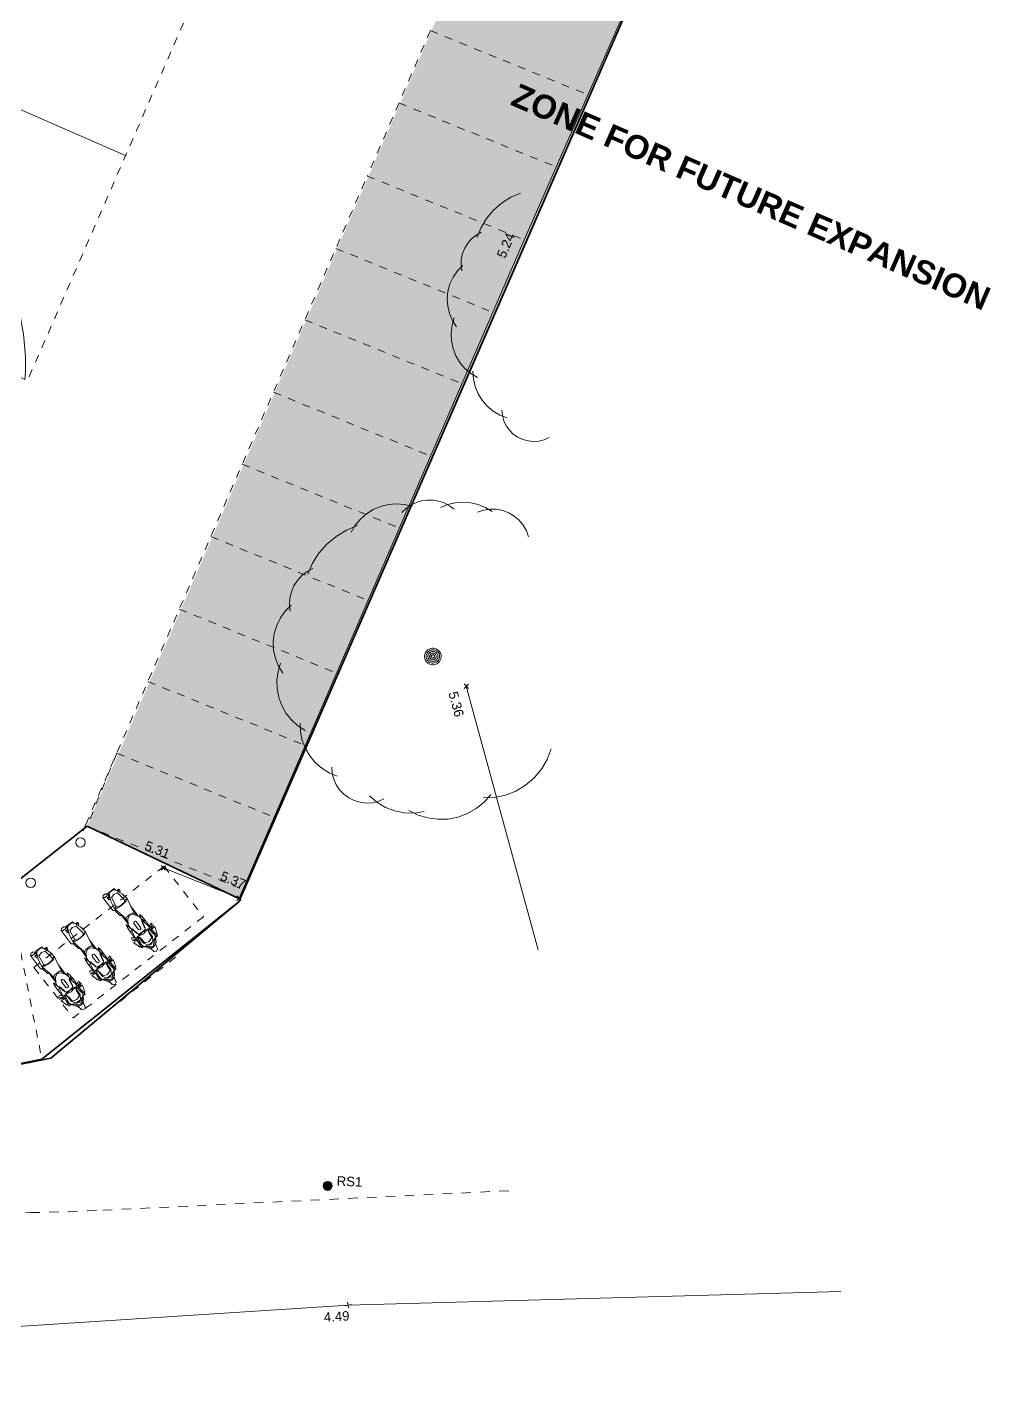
# Model space of a CAD drawing. Header units: millimetres. Extents: x -89663 to 74273, y -103666 to 18539.
# Drawn here: x 17083 to 47666, y -102602 to -59309 of the extents above; entities that cross this region are included whole.
import ezdxf

# ---------------------------------------------------------------- set-up
doc = ezdxf.new("R2010")
doc.units = ezdxf.units.MM
doc.header["$MEASUREMENT"] = 0
doc.linetypes.add('2-0_5', pattern=[500, 250, -250])
doc.linetypes.add('Dashed', pattern=[564.444447, 282.222223, -282.222223])
for name, color, linetype in [('A-20-M_Hard_Landscape', 7, 'Continuous'), ('A-95-MC_Marker_Section_P2.Marker', 7, 'Continuous'), ('New_A-20-M_Hard_Landscape', 7, 'Continuous'), ('New_A-40-M_Soft_Landscaping_P2', 7, 'Continuous')]:
    doc.layers.add(name, color=color, linetype=linetype)
for name, color, linetype, lineweight in [('A-20-M_Hard_Landscape-Phase 2_Pen_No__141', 255, 'Continuous', 0), ('A-20-M_Hard_Landscape_Pen_No__1', 7, 'Continuous', 13), ('A-95-MC_Marker_Section_P2.Marker_Pen_No__1', 7, 'Continuous', 13), ('A-95-MC_Marker_Section_P2.Marker_Pen_No__6', 7, 'Continuous', 35), ('G-10-P_Topo_Fence_Pen_No__2', 8, 'Continuous', 15), ('G-10-P_Topo_Misc_Pen_No__1', 7, 'Continuous', 13), ('G-10-P_Topo_Paving_Pen_No__191', 7, 'Continuous', 5), ('G-10-P_Topo_Road_Pen_No__193', 7, 'Continuous', 18), ('G-10-P_Topo_Street Furniture_Pen_No__7', 7, 'Continuous', 35), ('New_A-40-M_Soft_Landscaping_P2_Pen_No__150', 7, 'Continuous', 0), ('New_A-95-P_Text_1_50_GA_Pen_No__1', 7, 'Continuous', 13)]:
    doc.layers.add(name, color=color, linetype=linetype, lineweight=lineweight)
for name, color, linetype, lineweight, true_color in [('A-20-M_Hard_Landscape-Phase 2_Pen_No__148', 7, 'Continuous', 0, 0x444444), ('A-95-MC_Marker_Section_P2.Marker_Pen_No__25', 7, 'Continuous', 50, 0x2a2a2a), ('G-10-P_Topo_Building_Pen_No__147', 7, 'Continuous', 0, 0x606060), ('G-10-P_Topo_Road_Pen_No__148', 7, 'Continuous', 0, 0x444444), ('G-10-P_Topo_Street Furniture_Pen_No__147', 7, 'Continuous', 0, 0x606060), ('New_A-20-M_Hard_Landscape-Phase 2_Pen_No__148', 7, 'Continuous', 0, 0x444444), ('New_A-20-M_Hard_Landscape-Phase 2_Pen_No__64', 7, 'Continuous', 20, 0x606060), ('New_A-20-M_Hard_Landscape_Pen_No__53', 7, 'Continuous', 35, 0x444444)]:
    doc.layers.add(name, color=color, linetype=linetype, lineweight=lineweight, true_color=true_color)
doc.styles.add('GENERATED_STYLE_2', font='')
doc.styles.add('GENERATED_STYLE_3', font='')
doc.styles.add('GENERATED_STYLE_4', font='')
doc.styles.get('GENERATED_STYLE_2').set_extended_font_data('Swis721 BT', bold=True)
doc.styles.get('GENERATED_STYLE_3').set_extended_font_data('Arial')
doc.styles.get('GENERATED_STYLE_4').set_extended_font_data('Swis721 BT')
doc.linetypes.add('ISFENCE', pattern='A,0,[1,EC-MA-00-GF-DR-A-00363 Phase 2 Lecture Theatre Ground floor GA-S2-P171.Shx,S=0.009524,R=0,X=0,Y=0],-1.2,0', length=1.2)

# ---------------------------------------------------------------- blocks, each defined once
blk = doc.blocks.new('Mesh_1_1', base_point=(-63082, -84193))
at = {"layer": 'New_A-20-M_Hard_Landscape_Pen_No__53', "linetype": 'Continuous', "flags": 128}
blk.add_lwpolyline([(40819, -47946), (23797, -87080), (17545, -92076, -0.012215), (1021, -95113, -0.028337)], format="xyb", dxfattribs=at)
blk = doc.blocks.new('Mesh_22_1', base_point=(11695, -87659))
at = {"layer": 'New_A-20-M_Hard_Landscape_Pen_No__53', "linetype": 'Continuous', "flags": 128}
blk.add_lwpolyline([(11695, -87659), (12746, -93056), (17833, -92045), (23797, -87080), (23835, -86993), (18981, -84676), (16484, -86648)], close=True, dxfattribs=at)
blk = doc.blocks.new('Kawasaki_ZX12')
at = {"layer": 'New_A-20-M_Hard_Landscape-Phase 2_Pen_No__64', "linetype": 'Continuous'}
for p, q in [((-291, 1201), (-337, 1160)), ((-337, 1160), (-337, 632)), ((-337, 1160), (-291, 1120)), ((-200, 1201), (-291, 1201)), ((-291, 1120), (-200, 1120)), ((-220, 881), (-255, 664)), ((-167, 1062), (-231, 1062)), ((-231, 1040), (-231, 1062)), ((-219, 974), (-231, 1040)), ((-231, 1040), (-167, 1040)), ((-231, 1040), (-167, 1040)), ((-135, 1077), (-220, 881)), ((-219, 974), (-180, 974)), ((-154, 1160), (-200, 1201)), ((-154, 1160), (-200, 1120)), ((-167, 1040), (-178, 978)), ((-125, 989), (-171, 670)), ((-167, 1040), (-167, 1062)), ((-154, 1160), (-154, 1035)), ((-93, 1141), (-135, 1077)), ((0, 1023), (-125, 989)), ((-119, 1102), (-119, 1163)), ((-119, 1163), (119, 1163)), ((-93, 1141), (-72, 1151)), ((72, 1151), (-72, 1151)), ((0, 1023), (125, 989)), ((93, 1141), (72, 1151)), ((93, 1141), (135, 1077)), ((119, 1102), (119, 1163)), ((125, 989), (171, 670)), ((135, 1077), (220, 881)), ((231, 1062), (167, 1062)), ((167, 1062), (167, 1040)), ((167, 1040), (231, 1040)), ((167, 1040), (178, 978)), ((167, 1040), (231, 1040)), ((180, 974), (219, 974)), ((219, 974), (231, 1040)), ((220, 881), (255, 664)), ((231, 1062), (231, 1040)), ((-337, 632), (-291, 591)), ((-291, 591), (-240, 591)), ((-264, 590), (-291, 591)), ((-282, 591), (-245, 375)), ((-245, 585), (-260, 590)), ((-245, 588), (-259, 589)), ((-255, 664), (-171, 670)), ((-156, 165), (-255, 664)), ((-255, 664), (-180, 617)), ((-245, 588), (-240, 589)), ((-245, 585), (-239, 587)), ((-180, 617), (0, 600)), ((-111, 620), (-171, 670)), ((0, 614), (-111, 620)), ((0, 614), (111, 620)), ((0, 600), (180, 617)), ((111, 620), (171, 670)), ((156, 165), (255, 664)), ((255, 664), (171, 670)), ((255, 664), (180, 617)), ((235, 788), (234, 829)), ((234, 821), (234, 829)), ((235, 791), (234, 821)), ((-272, 18), (-293, -60)), ((-266, 10), (-272, 18)), ((-223, -65), (-266, 10)), ((-231, -134), (-266, 10)), ((-245, 375), (-201, 332)), ((-116, 133), (-217, -20)), ((-202, 188), (-200, 391)), ((-202, 3), (-202, 188)), ((-199, 8), (-175, 101)), ((-194, 186), (-195, 364)), ((-195, 363), (-195, 319)), ((-195, 327), (-187, 319)), ((-194, 187), (-186, 186)), ((-194, 186), (-186, 138)), ((-175, 101), (-187, 324)), ((-186, 252), (-185, 291)), ((-186, 120), (-186, 252)), ((-175, 102), (-186, 120)), ((-182, 114), (-178, 90)), ((-181, 108), (-179, 108)), ((-175, 101), (-156, 165)), ((-156, 165), (-105, 201)), ((0, 193), (-116, 133)), ((-105, 201), (0, 209)), ((0, 209), (0, 193)), ((105, 201), (0, 209)), ((0, 193), (116, 133)), ((156, 165), (105, 201)), ((116, 133), (217, -20)), ((175, 101), (156, 165)), ((175, 101), (187, 324)), ((175, 102), (186, 120)), ((199, 8), (175, 101)), ((182, 114), (178, 90)), ((181, 108), (179, 108)), ((186, 252), (185, 291)), ((186, 120), (186, 252)), ((194, 187), (186, 186)), ((194, 186), (186, 138)), ((194, 186), (195, 364)), ((195, 363), (195, 319)), ((202, 188), (200, 391)), ((202, 3), (202, 188)), ((223, -65), (266, 10)), ((231, -134), (266, 10)), ((266, 10), (272, 18)), ((272, 18), (293, -60)), ((-400, -423), (-412, -447)), ((-400, -423), (-385, -412)), ((-385, -412), (-258, -490)), ((-300, -193), (-293, -60)), ((-298, -465), (-300, -193)), ((-300, -193), (-240, -264)), ((-278, -478), (-240, -264)), ((-246, -257), (-210, -186)), ((-240, -264), (-206, -190)), ((-234, -158), (-217, -20)), ((-206, -190), (-234, -158)), ((-234, -158), (-225, -158)), ((-225, -158), (-189, -197)), ((-213, -191), (-219, -176)), ((-155, -423), (-206, -190)), ((-189, -197), (-152, -375)), ((-155, -423), (-151, -421)), ((-108, -460), (-155, -423)), ((-152, -375), (-151, -421)), ((-34, -68), (-48, -102)), ((-48, -323), (-48, -102)), ((-48, -323), (-33, -357)), ((0, -53), (-34, -68)), ((-33, -357), (0, -371)), ((34, -68), (0, -53)), ((0, -371), (33, -357)), ((33, -357), (48, -323)), ((48, -102), (34, -68)), ((48, -323), (48, -102)), ((108, -460), (155, -423)), ((152, -375), (151, -421)), ((155, -423), (151, -421)), ((189, -197), (152, -375)), ((155, -423), (206, -190)), ((225, -158), (189, -197)), ((206, -190), (234, -158)), ((240, -264), (206, -190)), ((246, -257), (210, -186)), ((216, -179), (248, -255)), ((234, -158), (217, -20)), ((234, -158), (225, -158)), ((232, -141), (235, -141)), ((235, -146), (233, -146)), ((235, -146), (235, -141)), ((247, -146), (235, -146)), ((300, -193), (240, -264)), ((278, -478), (240, -264)), ((247, -146), (256, -245)), ((258, -490), (385, -412)), ((300, -193), (293, -60)), ((298, -465), (300, -193)), ((400, -423), (385, -412)), ((400, -423), (412, -447)), ((-424, -500), (-425, -505)), ((-425, -505), (-314, -569)), ((-292, -532), (-424, -500)), ((-285, -589), (-422, -572)), ((-349, -804), (-422, -572)), ((-412, -447), (-404, -452)), ((-404, -452), (-287, -523)), ((-313, -808), (-349, -804)), ((-316, -841), (-304, -776)), ((-316, -841), (-252, -841)), ((-316, -841), (-316, -864)), ((-316, -864), (-252, -864)), ((-282, -577), (-314, -569)), ((-285, -589), (-313, -808)), ((-304, -776), (-272, -776)), ((-279, -509), (-303, -551)), ((-238, -590), (-303, -551)), ((-297, -530), (-298, -517)), ((-297, -583), (-295, -574)), ((-297, -583), (-297, -574)), ((-286, -576), (-297, -583)), ((-296, -588), (-297, -583)), ((-297, -583), (-240, -610)), ((-273, -774), (-291, -632)), ((-282, -577), (-280, -578)), ((-274, -568), (-280, -578)), ((-231, -538), (-279, -509)), ((-273, -512), (-279, -509)), ((-274, -568), (-275, -569)), ((-273, -774), (-261, -772)), ((-273, -774), (-236, -867)), ((-261, -772), (-253, -728)), ((-261, -772), (-236, -867)), ((-258, -490), (-249, -507)), ((-257, -815), (-252, -841)), ((-253, -728), (-235, -563)), ((-252, -864), (-252, -841)), ((-249, -507), (-227, -521)), ((-235, -563), (-227, -521)), ((-227, -521), (-211, -501)), ((-211, -501), (-188, -500)), ((-178, -608), (-211, -501)), ((0, -539), (-188, -499)), ((-188, -500), (-188, -499)), ((-160, -613), (-188, -500)), ((0, -540), (-188, -500)), ((-178, -608), (-176, -781)), ((-92, -919), (-176, -781)), ((-141, -796), (-176, -781)), ((-108, -460), (-174, -502)), ((-160, -613), (-141, -796)), ((-155, -490), (-155, -506)), ((0, -843), (-141, -796)), ((0, -476), (-139, -510)), ((-117, -465), (-55, -465)), ((0, -471), (-108, -460)), ((0, -471), (108, -460)), ((0, -476), (139, -510)), ((0, -539), (188, -499)), ((0, -540), (188, -500)), ((0, -843), (141, -796)), ((55, -465), (117, -465)), ((92, -919), (176, -781)), ((108, -460), (174, -502)), ((141, -796), (160, -613)), ((176, -781), (141, -796)), ((158, -492), (158, -506)), ((160, -613), (188, -500)), ((176, -781), (178, -608)), ((178, -608), (211, -501)), ((188, -500), (188, -499)), ((211, -501), (188, -500)), ((227, -521), (211, -501)), ((249, -507), (227, -521)), ((235, -563), (227, -521)), ((231, -538), (279, -509)), ((253, -728), (235, -563)), ((261, -772), (236, -867)), ((273, -774), (236, -867)), ((238, -590), (303, -551)), ((240, -610), (297, -583)), ((258, -490), (249, -507)), ((257, -815), (252, -841)), ((252, -841), (316, -841)), ((252, -864), (252, -841)), ((252, -864), (316, -864)), ((261, -772), (253, -728)), ((273, -774), (261, -772)), ((272, -776), (304, -776)), ((273, -512), (279, -509)), ((273, -774), (291, -632)), ((274, -568), (275, -569)), ((274, -568), (280, -578)), ((279, -509), (303, -551)), ((282, -577), (280, -578)), ((282, -577), (314, -569)), ((285, -589), (422, -572)), ((285, -589), (313, -808)), ((286, -576), (297, -583)), ((287, -523), (404, -452)), ((292, -532), (424, -500)), ((297, -583), (295, -574)), ((296, -588), (297, -583)), ((297, -530), (298, -517)), ((297, -583), (297, -574)), ((316, -841), (304, -776)), ((313, -808), (349, -804)), ((425, -505), (314, -569)), ((316, -864), (316, -841)), ((349, -804), (422, -572)), ((412, -447), (404, -452)), ((424, -500), (425, -505)), ((425, -505), (425, -505)), ((-92, -919), (-236, -867)), ((-236, -867), (-132, -949)), ((-156, -993), (-236, -867)), ((-156, -993), (-72, -980)), ((-156, -993), (-27, -1062)), ((-72, -980), (-132, -949)), ((-110, -1017), (-108, -1054)), ((-108, -1054), (-42, -1054)), ((-102, -1054), (-102, -1079)), ((-99, -1054), (-67, -1195)), ((-92, -919), (92, -919)), ((0, -958), (-92, -919)), ((-80, -1181), (-80, -1139)), ((-69, -1188), (-80, -1181)), ((-22, -1033), (-72, -980)), ((-67, -1195), (0, -1233)), ((-27, -1062), (-22, -1033)), ((-27, -1062), (0, -1065)), ((0, -958), (92, -919)), ((0, -1065), (27, -1062)), ((0, -1233), (67, -1195)), ((22, -1033), (72, -980)), ((27, -1062), (22, -1033)), ((156, -993), (27, -1062)), ((42, -1054), (108, -1054)), ((99, -1054), (67, -1195)), ((69, -1188), (80, -1181)), ((72, -980), (132, -949)), ((156, -993), (72, -980)), ((80, -1139), (80, -1181)), ((92, -919), (236, -867)), ((102, -1054), (102, -1079)), ((110, -1017), (108, -1054)), ((236, -867), (132, -949)), ((156, -993), (236, -867))]:
    blk.add_line(p, q, dxfattribs=at)
blk = doc.blocks.new('Mesh_36_1', base_point=(8097, -71353))
at = {"layer": 'New_A-40-M_Soft_Landscaping_P2_Pen_No__150', "linetype": 'Continuous', "flags": 128}
blk.add_lwpolyline([(8097, -71353, -0.062192), (-5812, -77015), (-5629, -78359), (-3132, -77990), (6743, -76155), (10428, -73074), (12426, -68491), (17010, -70489, 0.282919), (13669, -64119), (11695, -63177)], format="xyb", close=True, dxfattribs=at)
blk = doc.blocks.new('Line_8_1', base_point=(12976, -60230))
at = {"layer": 'A-20-M_Hard_Landscape_Pen_No__1', "linetype": 'Continuous'}
for q in [(13305, -60101), (20219, -63388), (13105, -60559)]:
    blk.add_line((12976, -60230), q, dxfattribs=at)
blk = doc.blocks.new('Cutting Plane_2_1', base_point=(21934, -30056))
at = {"layer": 'A-95-MC_Marker_Section_P2.Marker_Pen_No__25', "linetype": 'Continuous'}
for points in [[(22034, -29826), (21834, -30285), (21476, -29856)], [(9558, -58439), (9758, -57980), (9199, -58010)]]:
    blk.add_hatch(color=256, dxfattribs=at).paths.add_polyline_path(points)
at = {"layer": 'A-95-MC_Marker_Section_P2.Marker_Pen_No__1', "linetype": 'Dashed'}
blk.add_line((21834, -30285), (9758, -57980), dxfattribs=at)
at = {"layer": 'A-95-MC_Marker_Section_P2.Marker_Pen_No__25', "linetype": 'Continuous'}
for p, q in [((21476, -29856), (22034, -29826)), ((21834, -30285), (21476, -29856)), ((22034, -29826), (21834, -30285)), ((9758, -57980), (9199, -58010)), ((9199, -58010), (9558, -58439)), ((9558, -58439), (9758, -57980))]:
    blk.add_line(p, q, dxfattribs=at)
at = {"layer": 'A-95-MC_Marker_Section_P2.Marker_Pen_No__6', "char_height": 275, "rotation": 66.4404, "style": 'GENERATED_STYLE_4'}
for insert, attachment_point in [((23671, -29564), 9), ((10479, -59817), 7)]:
    blk.add_mtext('\\A1;{\\fSwis721 BT|b0|i0|c0|p34;S-22}', dxfattribs=dict(at, insert=insert, attachment_point=attachment_point))

msp = doc.modelspace()

# ---------------------------------------------------------------- hatches: boundary and pattern name
at = {"layer": 'A-20-M_Hard_Landscape-Phase 2_Pen_No__141', "linetype": 'Continuous'}
msp.add_hatch(color=256, dxfattribs=at).paths.add_polyline_path([(23835.1, -86992.8), (40819.2, -47946.2), (35769, -45890.5), (18981.4, -84676.1)])

# ---------------------------------------------------------------- linework, layer by layer
at = {"layer": 'A-20-M_Hard_Landscape-Phase 2_Pen_No__148', "linetype": '2-0_5'}
msp.add_line((17142.4, -70403.5), (23620.8, -55546.6), dxfattribs=at)
at = {"layer": 'G-10-P_Topo_Building_Pen_No__147', "linetype": 'Continuous', "flags": 128}
for points in [[(31356.8, -65984.9), (31485.9, -65668.3), (31662.5, -65375.6), (31882.4, -65113.9), (32140.2, -64889.3), (32429.7, -64707.5), (32743.9, -64572.8)], [(30874.9, -67047.6), (30851.7, -66863.2), (30859.9, -66677.6), (30899.2, -66496), (30968.5, -66323.6), (31065.8, -66165.4), (31188.3, -66025.7), (31332.6, -65908.7), (31494.5, -65817.6)], [(30707.8, -68818.6), (30578.9, -68617.6), (30485.3, -68397.9), (30429.7, -68165.6), (30413.7, -67927.3), (30437.8, -67689.7), (30501.1, -67459.5), (30602.1, -67243), (30737.8, -67046.5), (30904.3, -66875.4)], [(31372.2, -70432.1), (31162, -70301.8), (30975.5, -70139.5), (30817.4, -69949.4), (30691.9, -69736.3), (30602.4, -69505.8), (30550.9, -69264), (30539, -69017), (30567, -68771.3), (30634, -68533.3)], [(32312, -71711), (32082.3, -71622.5), (31870, -71497.9), (31680.9, -71340.3), (31519.8, -71154.1), (31391.3, -70944.2), (31298.5, -70716.2), (31244.1, -70476.1), (31229.5, -70230.4)], [(33650.2, -72335.6), (33491.7, -72405.9), (33323.5, -72448.1), (33150.6, -72461), (32978, -72444.2), (32810.8, -72398.2), (32653.9, -72324.3), (32511.9, -72224.8), (32389, -72102.5), (32288.8, -71961), (32214.1, -71804.5), (32167.3, -71637.5), (32149.6, -71465.1)], [(27360.3, -75338.2), (27492.1, -75120.2), (27656.4, -74925.6), (27849.2, -74759.1), (28065.7, -74624.9), (28300.5, -74526.2), (28547.9, -74465.6), (28801.7, -74444.4), (29055.8, -74463.3), (29303.7, -74521.8)], [(28975.8, -74718.1), (29107.5, -74589.7), (29257.8, -74483.5), (29422.7, -74402.1), (29598.4, -74347.5), (29780.5, -74321.1), (29964.4, -74323.5), (30145.8, -74354.6), (30320, -74413.7), (30482.8, -74499.3), (30630.2, -74609.4)], [(30197.7, -74556.6), (30425.8, -74461.6), (30666, -74403.9), (30912.3, -74384.7), (31158.5, -74404.6), (31398.5, -74463.1), (31626.3, -74558.7), (31836.2, -74689)], [(31374.7, -74707), (31568.2, -74641.9), (31770, -74611), (31974.1, -74615.1), (32174.5, -74654.3), (32365.1, -74727.2), (32540.5, -74831.7), (32695.3, -74964.8), (32824.9, -75122.5), (32925.6, -75300), (32994.4, -75492.2)], [(25988, -76676.8), (26139.2, -76326.7), (26343, -76004.3), (26594.2, -75717.4), (26887, -75473), (27214, -75276.9), (27567.6, -75133.8)], [(25425.9, -77850.9), (25404.4, -77644.8), (25417.8, -77437.9), (25465.8, -77236.3), (25547.1, -77045.7), (25659.2, -76871.4), (25799.1, -76718.5), (25962.7, -76591.3), (26145.4, -76493.4)], [(25198.8, -79822.3), (25059.6, -79595.1), (24960.3, -79347.9), (24903.7, -79087.6), (24891.4, -78821.5), (24923.7, -78557), (24999.6, -78301.7), (25117.2, -78062.6), (25273.1, -77846.5), (25462.8, -77659.5)], [(25902.6, -81637.1), (25671.2, -81487), (25466.9, -81301.7), (25295, -81086), (25160, -80845.4), (25065.3, -80586.3), (25013.6, -80315.4), (25006, -80039.7), (25042.8, -79766.3), (25123.1, -79502.4)], [(26921.3, -83085.2), (26667.1, -82981.2), (26433.3, -82837.3), (26225.9, -82657.3), (26050.6, -82445.9), (25912.1, -82208.8), (25813.9, -81952.3), (25758.8, -81683.3), (25748.1, -81408.9)], [(33712.4, -82225.6), (33584.6, -82560.3), (33403.1, -82869.1), (33172.8, -83143.5), (32900.3, -83376), (32593, -83560.1), (32259.4, -83690.7), (31908.8, -83764.2), (31550.8, -83778.5)], [(28399.4, -83812.7), (28221, -83887.4), (28032.4, -83930.6), (27839.3, -83941), (27647.2, -83918.3), (27461.8, -83863.1), (27288.5, -83777.1), (27132.4, -83662.8), (26998.2, -83523.6), (26889.6, -83363.5), (26810, -83187.2), (26761.6, -82999.9), (26745.9, -82807.2)], [(29681.1, -84212.2), (29370.1, -84259.5), (29055.5, -84252.6), (28746.8, -84191.5), (28453.3, -84078.3), (28183.6, -83916.2), (27945.9, -83710)], [(31800, -83673.9), (31585.5, -83914.1), (31335, -84116.5), (31055, -84275.7), (30753, -84387.5), (30436.9, -84449.1), (30115, -84458.7), (29795.8, -84416.2), (29487.7, -84322.6), (29198.7, -84180.4)]]:
    msp.add_lwpolyline(points, dxfattribs=at)
for points in [[(30201.9, -79185.3), (30216, -79229.1), (30222.2, -79274.6), (30220.4, -79320.5), (30210.7, -79365.4), (30193.3, -79407.9), (30168.8, -79446.7), (30138, -79480.8), (30101.7, -79508.9), (30061.1, -79530.3), (30017.3, -79544.3), (29971.8, -79550.6), (29925.9, -79548.8), (29881, -79539.1), (29838.5, -79521.7), (29799.6, -79497.2), (29765.6, -79466.4), (29737.5, -79430.1), (29716.1, -79389.4), (29703.1, -79350.2), (29696.4, -79309.4), (29696.2, -79268), (29702.5, -79227.2), (29715.1, -79187.8), (29733.7, -79150.8), (29757.8, -79117.3), (29786.9, -79087.9), (29820.2, -79063.4), (29857, -79044.5), (29896.2, -79031.5), (29937, -79024.8), (29978.4, -79024.6), (30019.2, -79030.9), (30058.6, -79043.5), (30095.5, -79062), (30129.1, -79086.2), (30158.5, -79115.3), (30183, -79148.6)], [(30153.3, -79205.8), (30164.6, -79240.7), (30169.5, -79277.1), (30168.1, -79313.9), (30160.4, -79349.8), (30146.5, -79383.8), (30126.9, -79414.9), (30102.2, -79442.1), (30073.1, -79464.6), (30040.6, -79481.7), (30005.7, -79493), (29969.2, -79497.9), (29932.5, -79496.5), (29896.6, -79488.7), (29862.6, -79474.9), (29831.5, -79455.3), (29804.3, -79430.6), (29781.8, -79401.5), (29764.7, -79369), (29754.3, -79337.6), (29748.9, -79305), (29748.8, -79271.9), (29753.8, -79239.2), (29763.9, -79207.7), (29778.7, -79178.2), (29798, -79151.3), (29821.3, -79127.8), (29848, -79108.2), (29877.4, -79093), (29912.3, -79081.8), (29948.8, -79076.8), (29985.5, -79078.3), (30021.4, -79086), (30055.4, -79099.9), (30086.5, -79119.5), (30113.7, -79144.2), (30136.2, -79173.2)], [(30104.8, -79226.2), (30112.5, -79249.7), (30116.5, -79274.2), (30116.7, -79299), (30112.9, -79323.5), (30105.4, -79347.2), (30094.2, -79369.3), (30079.7, -79389.5), (30062.3, -79407.1), (30042.3, -79421.8), (30020.2, -79433.1), (29996.7, -79440.9), (29972.2, -79444.9), (29947.4, -79445.1), (29922.9, -79441.3), (29899.2, -79433.8), (29877.1, -79422.6), (29856.9, -79408.1), (29839.3, -79390.7), (29824.6, -79370.7), (29813.2, -79348.6), (29804.8, -79322.4), (29801.1, -79295.1), (29802.2, -79267.5), (29808, -79240.6), (29818.4, -79215.1), (29833.1, -79191.8), (29851.6, -79171.4), (29873.4, -79154.5), (29897.8, -79141.6), (29921.3, -79133.9), (29945.8, -79129.8), (29970.6, -79129.7), (29995.1, -79133.5), (30018.8, -79141), (30040.9, -79152.2), (30061.1, -79166.7), (30078.7, -79184.1), (30093.4, -79204.1)], [(30056.2, -79246.6), (30061.4, -79262.3), (30064, -79278.6), (30064.1, -79295.1), (30061.6, -79311.5), (30056.6, -79327.2), (30049.1, -79342), (30039.5, -79355.4), (30027.9, -79367.2), (30014.5, -79377), (29999.8, -79384.6), (29982.3, -79390.2), (29964.1, -79392.7), (29945.8, -79392), (29927.8, -79388.1), (29910.8, -79381.1), (29895.3, -79371.3), (29881.7, -79359), (29870.4, -79344.5), (29861.8, -79328.2), (29856.6, -79312.5), (29854, -79296.2), (29853.9, -79279.6), (29856.4, -79263.3), (29861.4, -79247.5), (29868.9, -79232.8), (29878.5, -79219.3), (29890.2, -79207.6), (29903.5, -79197.8), (29918.2, -79190.2), (29933.9, -79185), (29950.2, -79182.4), (29966.7, -79182.3), (29983.1, -79184.8), (29998.8, -79189.8), (30013.6, -79197.3), (30027, -79206.9), (30038.8, -79218.5), (30048.6, -79231.9)], [(30007.6, -79267), (30010.2, -79274.8), (30011.5, -79283), (30011.6, -79291.3), (30010.3, -79299.4), (30007.8, -79307.3), (30004.1, -79314.7), (29999.2, -79321.4), (29993.4, -79327.3), (29986.8, -79332.2), (29979.4, -79336), (29970.7, -79338.8), (29961.6, -79340), (29952.4, -79339.7), (29943.4, -79337.7), (29934.9, -79334.3), (29927.1, -79329.4), (29920.3, -79323.2), (29914.7, -79315.9), (29910.4, -79307.8), (29907.6, -79299.1), (29906.4, -79290), (29906.7, -79280.8), (29908.7, -79271.8), (29912.1, -79263.3), (29917, -79255.5), (29923.2, -79248.7), (29930.5, -79243.1), (29938.6, -79238.8), (29947.3, -79236), (29956.4, -79234.8), (29965.6, -79235.1), (29974.6, -79237.1), (29983.1, -79240.5), (29990.9, -79245.4), (29997.7, -79251.6), (30003.3, -79258.9)]]:
    msp.add_lwpolyline(points, close=True, dxfattribs=at)
at = {"layer": 'G-10-P_Topo_Fence_Pen_No__2', "linetype": 'ISFENCE'}
msp.add_line((31018.9, -80233.4), (33298, -88600.2), dxfattribs=at)
at = {"layer": 'G-10-P_Topo_Misc_Pen_No__1', "linetype": 'Continuous'}
for p, q in [((29957.1, -79288), (29957.1, -79288)), ((31091.6, -80164.7), (30946.2, -80302)), ((30950.3, -80160.7), (31087.5, -80306.1)), ((31018.9, -80233.4), (31018.9, -80233.4))]:
    msp.add_line(p, q, dxfattribs=at)
at = {"layer": 'G-10-P_Topo_Paving_Pen_No__191', "linetype": 'Continuous'}
for p, q in [((29878, -59416), (29778.5, -59645.3)), ((29679.1, -59874.7), (29579.6, -60104.1)), ((29480.2, -60333.4), (29380.8, -60562.8)), ((29281.3, -60792.1), (29181.9, -61021.5)), ((29082.4, -61251), (28983, -61480.3)), ((28883.5, -61709.7), (28784.2, -61939.1)), ((28684.7, -62168.4), (28585.3, -62397.8)), ((28485.8, -62627.2), (28386.4, -62856.5)), ((28286.9, -63085.9), (28187.4, -63315.2)), ((28079.5, -63564.3), (27988.6, -63774.1)), ((28088.1, -63544.7), (28079.5, -63564.3)), ((27889.2, -64003.4), (27880.6, -64023)), ((27801, -64206.6), (27701.6, -64435.8)), ((27701.6, -64435.8), (27701.6, -64435.8)), ((27602.1, -64665.2), (27502.6, -64894.5)), ((27502.6, -64894.5), (27502.6, -64894.5)), ((27403, -65123.9), (27303.5, -65353.3)), ((27303.5, -65353.3), (27303.6, -65353.3)), ((27204, -65582.5), (27104.4, -65811.9)), ((27005, -66041.2), (26905.5, -66270.6)), ((27104.4, -65811.9), (27104.5, -65811.9)), ((26805.9, -66499.9), (26706.4, -66729.2)), ((26905.5, -66270.6), (26905.5, -66270.6)), ((26606.9, -66958.6), (26507.3, -67187.9)), ((26706.4, -66729.2), (26706.5, -66729.2)), ((26407.9, -67417.3), (26308.4, -67646.7)), ((26507.3, -67187.9), (26507.4, -67187.9)), ((26208.8, -67875.9), (26109.3, -68105.3)), ((26308.4, -67646.7), (26308.4, -67646.7)), ((26009.8, -68334.6), (25910.2, -68564)), ((26109.3, -68105.3), (26109.4, -68105.3)), ((25810.8, -68793.3), (25711.3, -69022.6)), ((25910.2, -68564), (25910.3, -68564)), ((25611.7, -69252), (25512.2, -69481.3)), ((25711.3, -69022.6), (25711.3, -69022.6)), ((25512.2, -69481.3), (25512.3, -69481.3)), ((25412.7, -69710.7), (25313.2, -69940)), ((25313.2, -69940), (25313.3, -69940)), ((25213.7, -70169.3), (25114.2, -70398.7)), ((25114.2, -70398.7), (25114.2, -70398.7)), ((25014.7, -70628), (24915.1, -70857.4)), ((24915.1, -70857.4), (24915.1, -70857.4)), ((24815.6, -71086.7), (24716.1, -71316)), ((24716.1, -71316), (24716.2, -71316)), ((24616.5, -71545.4), (24517.1, -71774.7)), ((24517.1, -71774.7), (24517.1, -71774.7)), ((24417.6, -72004.1), (24318, -72233.4)), ((24318, -72233.4), (24318, -72233.4)), ((24218.5, -72462.7), (24119, -72692.1)), ((24119, -72692.1), (24119.1, -72692.1)), ((24019.4, -72921.4), (23920, -73150.8)), ((23920, -73150.8), (23920, -73150.8)), ((23820.5, -73380.1), (23720.9, -73609.4)), ((23621.4, -73838.8), (23521.9, -74068.1)), ((23720.9, -73609.4), (23720.9, -73609.4)), ((23422.3, -74297.5), (23322.9, -74526.8)), ((23521.9, -74068.1), (23522, -74068.1)), ((23223.4, -74756.1), (23123.8, -74985.5)), ((23322.9, -74526.8), (23322.9, -74526.8)), ((23024.3, -75214.8), (22924.8, -75444.2)), ((23123.8, -74985.5), (23123.8, -74985.5)), ((22825.3, -75673.5), (22725.8, -75902.8)), ((22924.8, -75444.2), (22924.9, -75444.2)), ((22626.3, -76132.2), (22526.8, -76361.5)), ((22725.8, -75902.8), (22725.8, -75902.8)), ((22427.2, -76590.9), (22327.7, -76820.2)), ((22526.8, -76361.5), (22526.8, -76361.5)), ((22228.2, -77049.5), (22128.6, -77278.9)), ((22327.7, -76820.2), (22327.8, -76820.2)), ((22128.6, -77278.9), (22128.7, -77278.9)), ((22029.2, -77508.2), (21929.7, -77737.6)), ((21929.7, -77737.6), (21929.7, -77737.6)), ((21830.1, -77966.9), (21730.6, -78196.2)), ((21730.6, -78196.2), (21730.7, -78196.2)), ((21631.1, -78425.6), (21531.5, -78654.9)), ((21531.5, -78654.9), (21531.6, -78654.9)), ((21432.1, -78884.3), (21332.6, -79113.6)), ((21332.6, -79113.6), (21332.6, -79113.6)), ((21233, -79342.9), (21133.5, -79572.3)), ((21133.5, -79572.3), (21133.6, -79572.3)), ((21034, -79801.6), (20934.4, -80031)), ((20934.4, -80031), (20934.5, -80031)), ((20835, -80260.2), (20735.5, -80489.6)), ((20735.5, -80489.6), (20735.5, -80489.6)), ((20636, -80719), (20536.4, -80948.3)), ((20536.4, -80948.3), (20536.5, -80948.3)), ((20436.9, -81177.7), (20337.4, -81406.9)), ((20237.9, -81636.3), (20138.4, -81865.6)), ((20337.4, -81406.9), (20337.5, -81406.9)), ((20038.9, -82095), (19939.3, -82324.4)), ((20138.4, -81865.6), (20138.4, -81865.6)), ((19839.8, -82553.6), (19740.3, -82783)), ((19939.3, -82324.4), (19939.3, -82324.4)), ((19640.7, -83012.3), (19541.3, -83241.7)), ((19740.3, -82783), (19740.4, -82783)), ((19441.8, -83471.1), (19342.2, -83700.3)), ((19541.3, -83241.7), (19541.3, -83241.7)), ((19242.7, -83929.7), (19143.2, -84159)), ((19342.2, -83700.3), (19342.2, -83700.3)), ((19043.6, -84388.4), (18944.2, -84617.8)), ((19143.2, -84159), (19143.3, -84159)), ((18944.2, -84617.8), (18853.2, -84827.3)), ((18606.7, -91412.1), (18800.2, -91253.8)), ((18219.7, -91728.6), (18413.2, -91570.3)), ((17070.9, -92203.2), (17090.3, -92199.2)), ((17090.3, -92199.2), (17109.8, -92195.2)), ((17109.8, -92195.2), (17129.3, -92191.3)), ((17129.3, -92191.3), (17148.8, -92187.4)), ((17148.8, -92187.4), (17168.2, -92183.4)), ((17168.2, -92183.4), (17187.7, -92179.5)), ((17187.7, -92179.5), (17207.1, -92175.5)), ((17207.1, -92175.5), (17226.5, -92171.5)), ((17226.5, -92171.5), (17246, -92167.6)), ((17246, -92167.6), (17265.5, -92163.7)), ((17265.5, -92163.7), (17284.9, -92159.7)), ((17284.9, -92159.7), (17304.4, -92155.7)), ((17304.4, -92155.7), (17323.9, -92151.7)), ((17323.9, -92151.7), (17343.3, -92147.8)), ((17343.3, -92147.8), (17362.7, -92143.8)), ((17362.7, -92143.8), (17382.2, -92139.8)), ((17382.2, -92139.8), (17401.6, -92135.9)), ((17401.6, -92135.9), (17421.1, -92131.9)), ((17421.1, -92131.9), (17440.5, -92127.9)), ((17440.5, -92127.9), (17460, -92123.9)), ((17460, -92123.9), (17479.5, -92120.1)), ((17479.5, -92120.1), (17498.8, -92116.1)), ((17498.8, -92116.1), (17518.3, -92112.1)), ((17518.3, -92112.1), (17537, -92108.2)), ((17832.7, -92045.2), (18026.2, -91886.9)), ((26072.5, -96554.3), (26372.2, -96539.9)), ((26372.2, -96539.9), (26372.3, -96539.9)), ((26671.9, -96525.6), (26971.5, -96511.2)), ((26971.5, -96511.2), (26971.6, -96511.2)), ((27271.2, -96496.9), (27570.9, -96482.5)), ((27570.9, -96482.5), (27570.9, -96482.5)), ((27870.5, -96468.1), (28170.2, -96453.7)), ((28170.2, -96453.7), (28170.2, -96453.7)), ((28469.8, -96439.4), (28769.4, -96425)), ((28769.4, -96425), (28769.5, -96425)), ((29069.1, -96410.7), (29368.8, -96396.4)), ((29368.8, -96396.4), (29368.8, -96396.4)), ((29668.4, -96381.9), (29968.1, -96367.6)), ((29968.1, -96367.6), (29968.1, -96367.6)), ((30267.8, -96353.2), (30567.3, -96338.9)), ((30567.3, -96338.9), (30567.4, -96338.9)), ((30867, -96324.5), (31166.7, -96310.2)), ((31166.7, -96310.2), (31166.8, -96310.2)), ((31466.4, -96295.7), (31766, -96281.4)), ((31766, -96281.4), (31766, -96281.4)), ((32065.7, -96267), (32365.4, -96252.7)), ((17181.4, -96948.1), (17021, -96953.5)), ((17481.3, -96938.2), (17181.4, -96948.1)), ((18080.9, -96918.3), (17781.1, -96928.2)), ((17781.1, -96928.2), (17781.2, -96928.2)), ((18680.6, -96898.4), (18380.8, -96908.3)), ((18380.8, -96908.3), (18380.9, -96908.3)), ((19280.3, -96878.5), (18980.5, -96888.4)), ((18980.5, -96888.4), (18980.6, -96888.4)), ((19480.1, -96870.3), (19779.8, -96856)), ((19779.8, -96856), (19779.9, -96856)), ((20079.4, -96841.6), (20379.1, -96827.3)), ((20379.1, -96827.3), (20379.1, -96827.3)), ((20678.8, -96812.9), (20978.4, -96798.5)), ((20978.4, -96798.5), (20978.4, -96798.5)), ((21278.1, -96784.1), (21577.7, -96769.8)), ((21577.7, -96769.8), (21577.8, -96769.8)), ((21877.3, -96755.4), (22177, -96741.1)), ((22177, -96741.1), (22177.1, -96741.1)), ((22476.7, -96726.7), (22776.4, -96712.3)), ((22776.4, -96712.3), (22776.4, -96712.3)), ((23076, -96697.9), (23375.7, -96683.6)), ((23375.7, -96683.6), (23375.7, -96683.6)), ((23675.4, -96669.3), (23974.9, -96654.9)), ((23974.9, -96654.9), (23975, -96654.9)), ((24274.6, -96640.6), (24574.3, -96626.1)), ((24574.3, -96626.1), (24574.4, -96626.1)), ((24873.9, -96611.8), (25173.6, -96597.4)), ((25173.6, -96597.4), (25173.6, -96597.4)), ((25473.3, -96583.1), (25772.9, -96568.7)), ((25772.9, -96568.7), (25772.9, -96568.7))]:
    msp.add_line(p, q, dxfattribs=at)
at = {"layer": 'G-10-P_Topo_Road_Pen_No__148', "linetype": '2-0_5'}
for p, q in [((29878, -59416), (34920.5, -61466.8)), ((28878.9, -61712.5), (33921.3, -63763.4)), ((27872.8, -64032.3), (32912.6, -66082)), ((26876.2, -66329.9), (31913.4, -68378.6)), ((25892.5, -68597.9), (30927.1, -70645.5)), ((24896, -70895.5), (29925, -72940.9)), ((23904.3, -73181.8), (28927.6, -75224.8)), ((22907.8, -75479.4), (27928.4, -77521.3)), ((21908.5, -77783.3), (26920.1, -79821.6)), ((20911.9, -80080.9), (25921, -82118.1)), ((19923.3, -82360.3), (24923.3, -84393.9))]:
    msp.add_line(p, q, dxfattribs=at)
at = {"layer": 'G-10-P_Topo_Road_Pen_No__148', "linetype": '2-0_5', "flags": 128}
msp.add_lwpolyline([(16490.7, -86727.4), (17544.7, -92076.4)], dxfattribs=at)
at = {"layer": 'G-10-P_Topo_Road_Pen_No__193', "linetype": 'Continuous'}
for p, q in [((21478.1, -85931.3), (21332.6, -86068.5)), ((21336.7, -85927.2), (21474, -86072.6)), ((21405.3, -85999.9), (21405.4, -85999.9)), ((23880.3, -86895), (23734.8, -87032.3)), ((23738.9, -86890.9), (23876.2, -87036.4)), ((23807.5, -86963.6), (23807.6, -86963.6)), ((27175, -99908), (27369.7, -99862.2)), ((27249.5, -99787.8), (27295.2, -99982.5)), ((27272.3, -99885.1), (27272.4, -99885.1))]:
    msp.add_line(p, q, dxfattribs=at)
at = {"layer": 'G-10-P_Topo_Road_Pen_No__193', "linetype": 'Continuous', "flags": 128}
for points in [[(40775.3, -47928.4), (36917.3, -56810.7), (32854, -66061.2), (23807.5, -86963.6), (21405.3, -85999.9)], [(42905.9, -99451.1), (27272.3, -99885.1), (15617.9, -100640.3), (2611, -101533.9), (-16307.6, -102602.4)]]:
    msp.add_lwpolyline(points, dxfattribs=at)
at = {"layer": 'G-10-P_Topo_Street Furniture_Pen_No__147', "linetype": 'Continuous'}
for p, q in [((26492.3, -96029), (26486.9, -96155.2)), ((26502, -96171.7), (26509.1, -96007.6)), ((26509.1, -96007.6), (26525.2, -95998.8)), ((26525.2, -95998.8), (26517.1, -96188.1)), ((26532.3, -96204.6), (26541.7, -95983.7)), ((26541.7, -95983.7), (26558.1, -95968.6)), ((26558.1, -95968.6), (26547.4, -96221)), ((26563.1, -96221.7), (26573.9, -95969.3)), ((26573.9, -95969.3), (26589.7, -95970)), ((26589.7, -95970), (26578.9, -96222.4)), ((26594, -96238.8), (26606.1, -95954.9)), ((26606.1, -95954.9), (26621.9, -95955.6)), ((26621.9, -95955.6), (26609.8, -96239.5)), ((26625.6, -96240.2), (26637.7, -95956.2)), ((26637.7, -95956.2), (26652.8, -95972.7)), ((26652.8, -95972.7), (26642, -96225.1)), ((26657.8, -96225.8), (26668.6, -95973.3)), ((26668.6, -95973.3), (26683.7, -95989.8)), ((26683.7, -95989.8), (26674.2, -96210.7)), ((26690, -96211.3), (26699.4, -95990.5)), ((26699.4, -95990.5), (26714.5, -96006.9)), ((26714.5, -96006.9), (26706.5, -96196.2)), ((26722.9, -96181.1), (26729.6, -96023.4)), ((26729.6, -96023.4), (26744.8, -96039.8)), ((26744.8, -96039.8), (26740, -96150.3)), ((26486.9, -96155.2), (26502, -96171.7)), ((26517.1, -96188.1), (26532.3, -96204.6)), ((26547.4, -96221), (26563.1, -96221.7)), ((26578.9, -96222.4), (26594, -96238.8)), ((26609.8, -96239.5), (26625.6, -96240.2)), ((26642, -96225.1), (26657.8, -96225.8)), ((26674.2, -96210.7), (26690, -96211.3)), ((26706.5, -96196.2), (26722.9, -96181.1))]:
    msp.add_line(p, q, dxfattribs=at)
msp.add_arc((26615.1, -96097.5), 142.1, 87.87092, 87.23431, dxfattribs=at)
at = {"layer": 'New_A-20-M_Hard_Landscape-Phase 2_Pen_No__148', "linetype": '2-0_5'}
for p, q in [((19923.3, -82360.3), (18981.4, -84676.1)), ((18981.4, -84676.1), (16483.9, -86648.5)), ((18981.4, -84676.1), (23830.3, -86648.2)), ((21425.7, -85949.1), (17291.6, -89162.5)), ((21425.7, -85949.1), (22671.5, -87551.9)), ((22671.5, -87551.9), (18537.4, -90765.2)), ((20027.1, -90243.2), (21979, -88681.1)), ((17291.6, -89162.5), (18537.4, -90765.2))]:
    msp.add_line(p, q, dxfattribs=at)
at = {"layer": 'New_A-20-M_Hard_Landscape-Phase 2_Pen_No__148', "linetype": 'Continuous'}
for centre in [(18769.7, -85191.2), (17190.2, -86474.8)]:
    msp.add_circle(centre, 150, dxfattribs=at)

# ---------------------------------------------------------------- block references
at = {"layer": 'A-20-M_Hard_Landscape', "linetype": 'Continuous'}
msp.add_blockref('Line_8_1', (12976, -60229.9), dxfattribs=at)
at = {"layer": 'A-95-MC_Marker_Section_P2.Marker'}
msp.add_blockref('Cutting Plane_2_1', (21934.2, -30055.5), dxfattribs=at)
at = {"layer": 'New_A-20-M_Hard_Landscape', "color": 49, "lineweight": 35, "true_color": 0x444444}
for name, p in [('Mesh_1_1', (-63082, -84192.5)), ('Mesh_22_1', (11695.4, -87659.1))]:
    msp.add_blockref(name, p, dxfattribs=at)
at = {"layer": 'New_A-20-M_Hard_Landscape-Phase 2_Pen_No__64', "linetype": 'Continuous', "zscale": 1000, "rotation": 37.00357834319099}
for p in [(20446.9, -87660.7), (19126.8, -88711.3), (18147, -89506.9)]:
    msp.add_blockref('Kawasaki_ZX12', p, dxfattribs=at)
at = {"layer": 'New_A-40-M_Soft_Landscaping_P2'}
msp.add_blockref('Mesh_36_1', (8097.2, -71353), dxfattribs=at)

# ---------------------------------------------------------------- texts
at = {"layer": 'G-10-P_Topo_Fence_Pen_No__2', "linetype": 'Continuous', "insert": (30444.7, -80449), "char_height": 300, "attachment_point": 7, "rotation": 285.2375, "style": 'GENERATED_STYLE_3'}
msp.add_mtext('\\A1;{\\fArial|b0|i0|c0|p34;5.36}', dxfattribs=at)
at = {"layer": 'G-10-P_Topo_Road_Pen_No__193', "linetype": 'Continuous', "char_height": 300, "attachment_point": 1, "style": 'GENERATED_STYLE_3'}
for s, insert, rotation in [('\\A1;{\\fArial|b0|i0|c0|p34;5.24}', (31971.7, -66551.9), 66.59735), ('\\A1;{\\fArial|b0|i0|c0|p34;5.31}', (20891.1, -85131.2), 338.13991), ('\\A1;{\\fArial|b0|i0|c0|p34;5.37}', (23293.3, -86094.9), 338.13991), ('\\A1;{\\fArial|b0|i0|c0|p34;4.49}', (26485.2, -100121.7), 3.70772)]:
    msp.add_mtext(s, dxfattribs=dict(at, insert=insert, rotation=rotation))
at = {"layer": 'G-10-P_Topo_Street Furniture_Pen_No__7', "linetype": 'Continuous', "insert": (26898.4, -96093), "char_height": 300, "attachment_point": 7, "rotation": 357.55264, "style": 'GENERATED_STYLE_3'}
msp.add_mtext('\\A1;{\\fArial|b0|i0|c0|p34;RS1}', dxfattribs=at)
at = {"layer": 'New_A-95-P_Text_1_50_GA_Pen_No__1', "linetype": 'Continuous', "insert": (40208.1, -64349.2), "char_height": 750, "attachment_point": 2, "rotation": 336.44041, "style": 'GENERATED_STYLE_2'}
msp.add_mtext('\\A1;{\\fSwis721 BT|b1|i0|c0|p34;ZONE FOR FUTURE EXPANSION}', dxfattribs=at)

doc.saveas('drawing.dxf')
